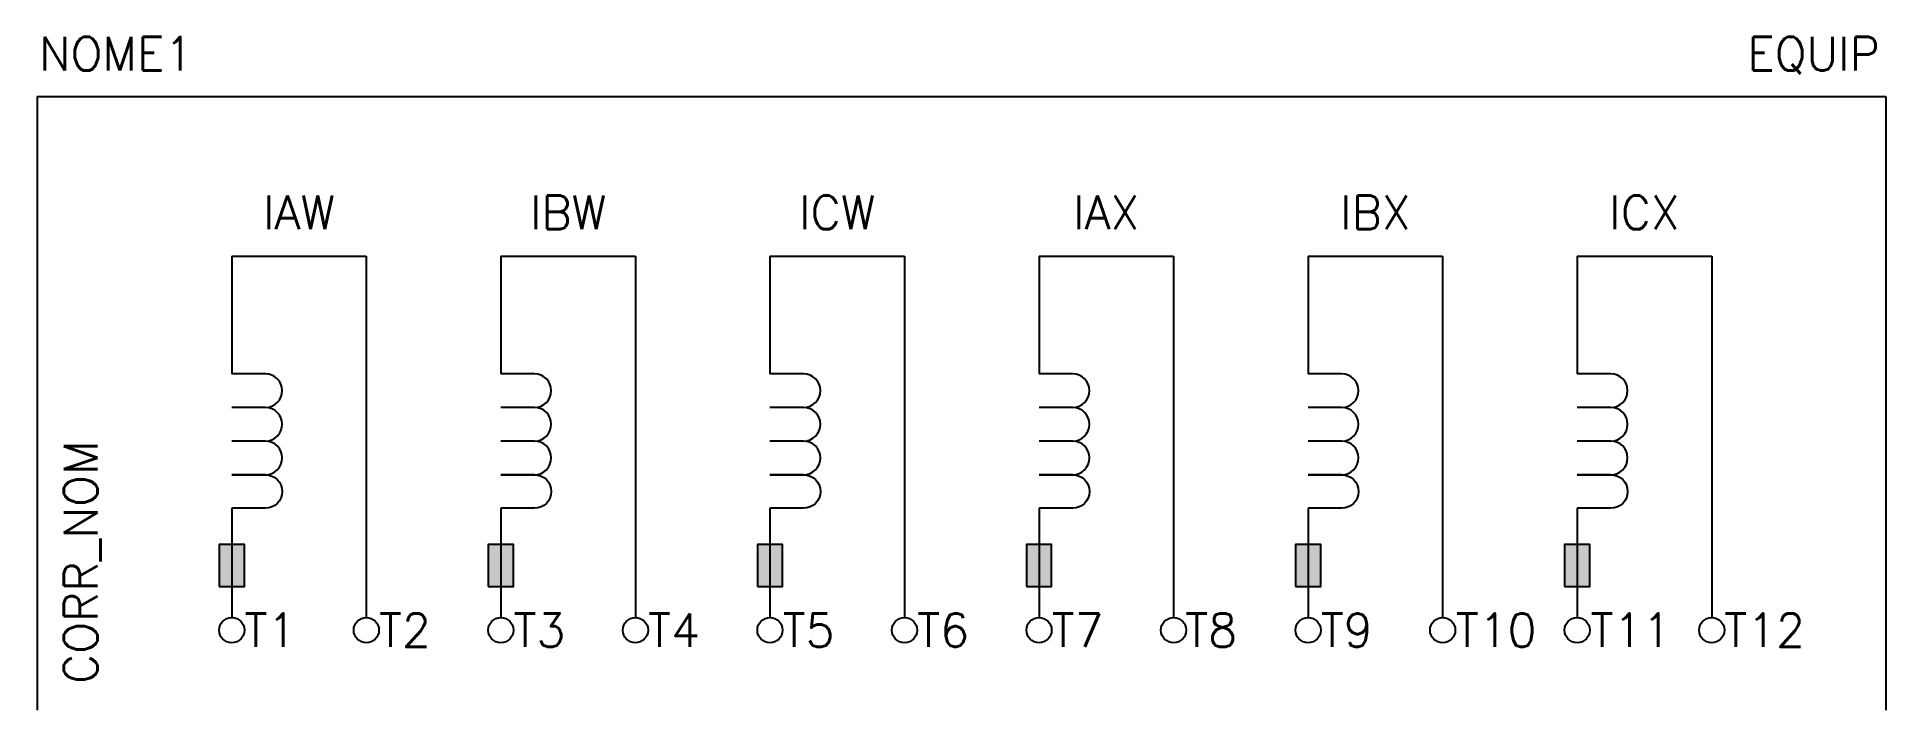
# Model space of a CAD drawing. Extents: x 381 to 491, y 446 to 486.
import ezdxf
from ezdxf.enums import TextEntityAlignment as Align

# ---------------------------------------------------------------- set-up
doc = ezdxf.new("R2010")
doc.units = 0
doc.header["$MEASUREMENT"] = 0
doc.layers.get('0').update_dxf_attribs({"linetype": 'CONTINUOUS'})
doc.styles.add('ROMANS', font='romans')

# ---------------------------------------------------------------- blocks, each defined once
blk = doc.blocks.new('RETANG')
at = {"color": 0}
blk.add_lwpolyline([(2.5, 0), (2.5, 1.5), (0, 1.5), (0, 0)], close=True, dxfattribs=at)
blk.add_solid([(0, 0), (0, 1.5), (2.5, 0), (2.5, 1.5)], dxfattribs=at)

msp = doc.modelspace()

# ---------------------------------------------------------------- linework, layer by layer
at = {"color": 0}
for p, q in [((381.22, 482.32), (491.16, 482.32)), ((381.22, 482.32), (381.22, 445.82)), ((381.22, 482.32), (381.22, 445.82)), ((491.16, 482.32), (491.16, 445.82)), ((392.8, 472.82), (400.8, 472.82)), ((392.8, 472.82), (392.8, 465.82)), ((400.8, 472.82), (400.8, 451.32)), ((408.8, 472.82), (416.8, 472.82)), ((408.8, 472.82), (408.8, 465.82)), ((416.8, 472.82), (416.8, 451.32)), ((424.8, 472.82), (432.8, 472.82)), ((424.8, 472.82), (424.8, 465.82)), ((432.8, 472.82), (432.8, 451.32)), ((440.8, 472.82), (448.8, 472.82)), ((440.8, 472.82), (440.8, 465.82)), ((448.8, 472.82), (448.8, 451.32)), ((456.8, 472.82), (464.8, 472.82)), ((456.8, 472.82), (456.8, 465.82)), ((464.8, 472.82), (464.8, 451.32)), ((472.8, 472.82), (480.8, 472.82)), ((472.8, 472.82), (472.8, 465.82)), ((480.8, 472.82), (480.8, 451.32)), ((392.8, 457.82), (392.8, 451.32)), ((408.8, 457.82), (408.8, 451.32)), ((424.8, 457.82), (424.8, 451.32)), ((440.8, 457.82), (440.8, 451.32)), ((456.8, 457.82), (456.8, 451.32)), ((472.8, 457.82), (472.8, 451.32))]:
    msp.add_line(p, q, dxfattribs=at)
for p, q in [((394.8, 465.82), (392.8, 465.82)), ((410.8, 465.82), (408.8, 465.82)), ((426.8, 465.82), (424.8, 465.82)), ((442.8, 465.82), (440.8, 465.82)), ((458.8, 465.82), (456.8, 465.82)), ((474.8, 465.82), (472.8, 465.82)), ((394.8, 463.82), (392.8, 463.82)), ((410.8, 463.82), (408.8, 463.82)), ((426.8, 463.82), (424.8, 463.82)), ((442.8, 463.82), (440.8, 463.82)), ((458.8, 463.82), (456.8, 463.82)), ((474.8, 463.82), (472.8, 463.82)), ((394.8, 461.82), (392.8, 461.82)), ((394.8, 461.82), (392.8, 461.82)), ((410.8, 461.82), (408.8, 461.82)), ((410.8, 461.82), (408.8, 461.82)), ((426.8, 461.82), (424.8, 461.82)), ((426.8, 461.82), (424.8, 461.82)), ((442.8, 461.82), (440.8, 461.82)), ((442.8, 461.82), (440.8, 461.82)), ((458.8, 461.82), (456.8, 461.82)), ((458.8, 461.82), (456.8, 461.82)), ((474.8, 461.82), (472.8, 461.82)), ((474.8, 461.82), (472.8, 461.82)), ((394.8, 459.82), (392.8, 459.82)), ((392.8, 459.82), (394.8, 459.82)), ((410.8, 459.82), (408.8, 459.82)), ((408.8, 459.82), (410.8, 459.82)), ((426.8, 459.82), (424.8, 459.82)), ((424.8, 459.82), (426.8, 459.82)), ((440.8, 459.82), (442.8, 459.82)), ((442.8, 459.82), (440.8, 459.82)), ((456.8, 459.82), (458.8, 459.82)), ((458.8, 459.82), (456.8, 459.82)), ((474.8, 459.82), (472.8, 459.82)), ((472.8, 459.82), (474.8, 459.82)), ((394.8, 457.82), (392.8, 457.82)), ((410.8, 457.82), (408.8, 457.82)), ((426.8, 457.82), (424.8, 457.82)), ((442.8, 457.82), (440.8, 457.82)), ((458.8, 457.82), (456.8, 457.82)), ((474.8, 457.82), (472.8, 457.82))]:
    msp.add_line(p, q)
for points in [[(394.8, 463.82, 1), (394.8, 465.82), (392.8, 465.82)], [(410.8, 463.82, 1), (410.8, 465.82), (408.8, 465.82)], [(426.8, 463.82, 1), (426.8, 465.82), (424.8, 465.82)], [(442.8, 463.82, 1), (442.8, 465.82), (440.8, 465.82)], [(458.8, 463.82, 1), (458.8, 465.82), (456.8, 465.82)], [(474.8, 463.82, 1), (474.8, 465.82), (472.8, 465.82)], [(394.8, 461.82, 1), (394.8, 463.82), (392.8, 463.82)], [(410.8, 461.82, 1), (410.8, 463.82), (408.8, 463.82)], [(426.8, 461.82, 1), (426.8, 463.82), (424.8, 463.82)], [(442.8, 461.82, 1), (442.8, 463.82), (440.8, 463.82)], [(458.8, 461.82, 1), (458.8, 463.82), (456.8, 463.82)], [(474.8, 461.82, 1), (474.8, 463.82), (472.8, 463.82)], [(394.8, 459.82, -1), (394.8, 457.82), (392.8, 457.82)], [(410.8, 459.82, -1), (410.8, 457.82), (408.8, 457.82)], [(426.8, 459.82, -1), (426.8, 457.82), (424.8, 457.82)], [(442.8, 459.82, -1), (442.8, 457.82), (440.8, 457.82)], [(458.8, 459.82, -1), (458.8, 457.82), (456.8, 457.82)], [(474.8, 459.82, -1), (474.8, 457.82), (472.8, 457.82)]]:
    msp.add_lwpolyline(points, format="xyb")
for centre in [(392.8, 450.57), (400.8, 450.57), (408.8, 450.57), (416.8, 450.57), (424.8, 450.57), (432.8, 450.57), (440.8, 450.57), (448.8, 450.57), (456.8, 450.57), (464.8, 450.57), (472.8, 450.57), (480.8, 450.57)]:
    msp.add_circle(centre, 0.75, dxfattribs=at)
for centre in [(394.8, 460.82), (410.8, 460.82), (426.8, 460.82), (442.8, 460.82), (458.8, 460.82), (474.8, 460.82)]:
    msp.add_arc(centre, 1, 270, 90)

# ---------------------------------------------------------------- block references
at = {"rotation": 270}
for p in [(392.05, 455.66), (408.05, 455.66), (424.05, 455.66), (440.05, 455.66), (456.05, 455.66), (472.05, 455.66)]:
    msp.add_blockref('RETANG', p, dxfattribs=at)

# ---------------------------------------------------------------- texts
at = {"style": 'ROMANS'}
for s, p in [('IAW', (396.8, 473.82)), ('IBW', (412.8, 473.82)), ('ICW', (428.8, 473.82)), ('IAX', (444.8, 473.82)), ('IBX', (460.8, 473.82)), ('ICX', (476.8, 473.82))]:
    msp.add_text(s, height=2, dxfattribs=at).set_placement(p, align=Align.BOTTOM_CENTER)
at = {"lineweight": -3, "style": 'ROMANS'}
msp.add_attdef('NOME1', text='', height=2, dxfattribs=at).set_placement((385.92, 484.86), align=Align.MIDDLE_CENTER)
msp.add_attdef('EQUIP', text='', height=2, dxfattribs=at).set_placement((490.8, 484.86), align=Align.MIDDLE_RIGHT)
msp.add_attdef('CORR_NOM', text='', height=2, rotation=90, dxfattribs=at).set_placement((383.81, 447.37), align=Align.MIDDLE_LEFT)
for tag, p in [('T1', (393.55, 450.57)), ('T2', (401.55, 450.57)), ('T3', (409.55, 450.57)), ('T4', (417.55, 450.57)), ('T5', (425.55, 450.57)), ('T6', (433.55, 450.57)), ('T7', (441.55, 450.57)), ('T8', (449.49, 450.57)), ('T9', (457.55, 450.57)), ('T10', (465.58, 450.57)), ('T11', (473.59, 450.57)), ('T12', (481.54, 450.57))]:
    msp.add_attdef(tag, text='', height=2, dxfattribs=at).set_placement(p, align=Align.MIDDLE_LEFT)

doc.saveas('drawing.dxf')
